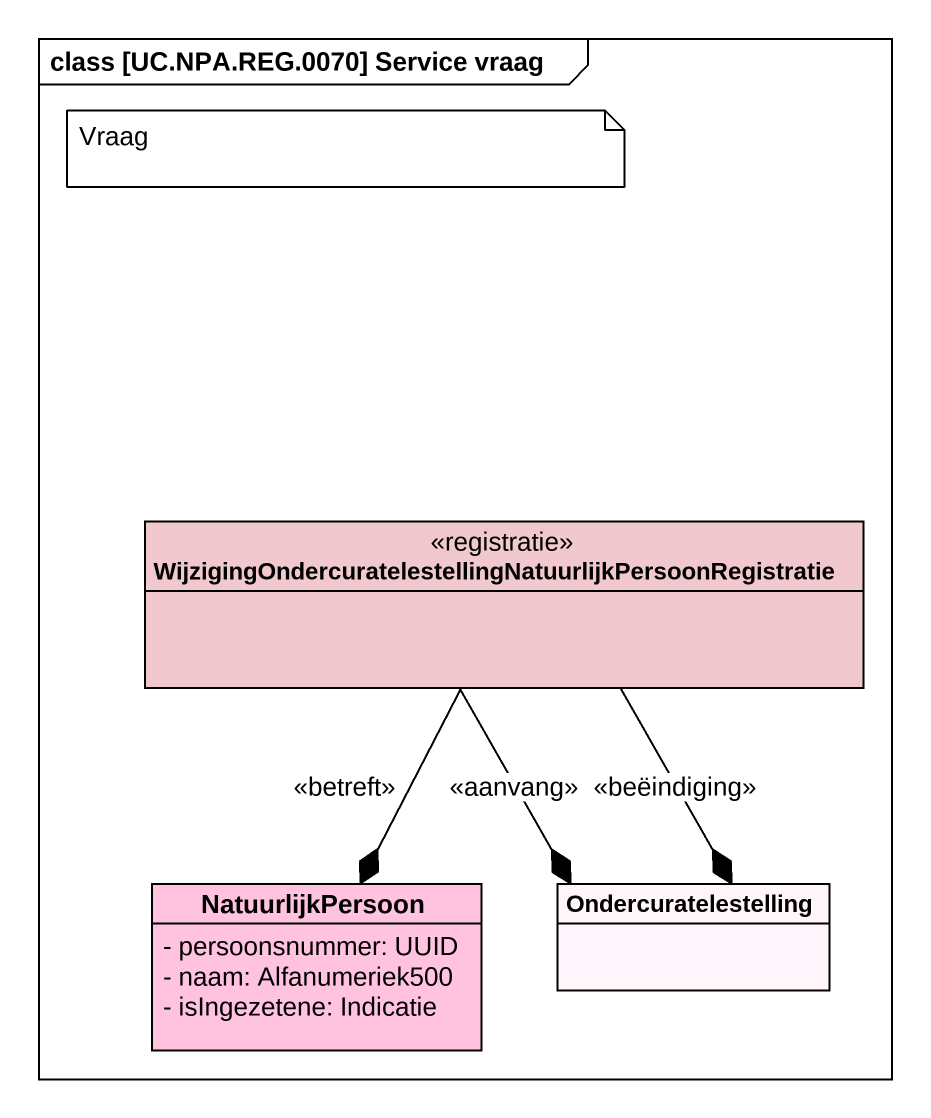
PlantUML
@startuml
mainframe class [UC.NPA.REG.0070] Service vraag
hide circle
hide empty members
skinparam classAttributeIconSize 0
class "WijzigingOndercuratelestellingNatuurlijkPersoonRegistratie" as WijzigingOndercuratelestelli <<registratie>> #F0C8CD
class NatuurlijkPersoon #FFC3DF {
  - persoonsnummer: UUID
  - naam: Alfanumeriek500
  - isIngezetene: Indicatie
}
class Ondercuratelestelling #FFF5FA
WijzigingOndercuratelestelli --* NatuurlijkPersoon : <<betreft>>
WijzigingOndercuratelestelli --* Ondercuratelestelling : <<aanvang>>
WijzigingOndercuratelestelli --* Ondercuratelestelling : <<beëindiging>>
note as N1
  Vraag
end note
@enduml
